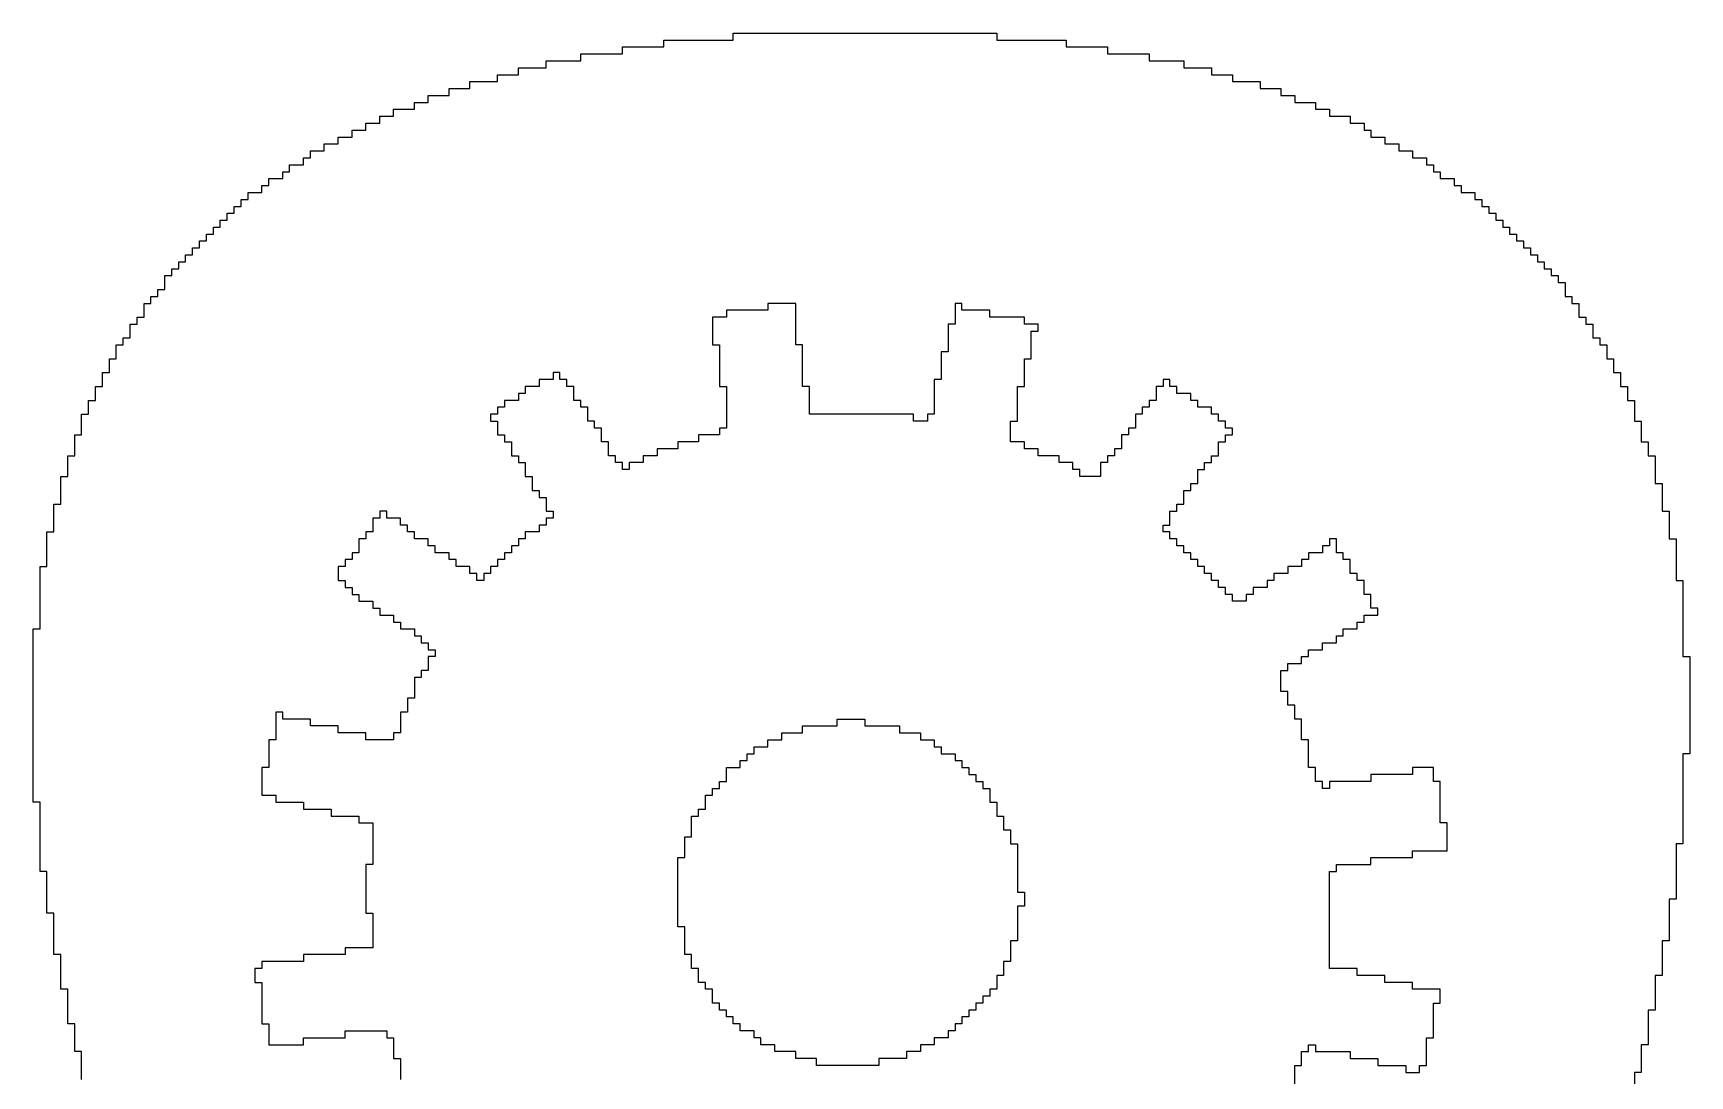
# Model space of a CAD drawing. Header units: inches. Extents: x -0.1 to 88.5, y -0.1 to 66.5.
# Drawn here: x 3.11 to 5.34, y 16.989 to 18.393 of the extents above; entities that cross this region are included whole.
import ezdxf

# ---------------------------------------------------------------- set-up
doc = ezdxf.new("R2010")
doc.units = ezdxf.units.IN
doc.layers.add('Top Overlay', color=2, linetype='Continuous')

msp = doc.modelspace()

# ---------------------------------------------------------------- linework, layer by layer
at = {"layer": 'Top Overlay'}
for p, q in [((3.9034, 18.3649), (3.9034, 18.3743)), ((3.9034, 18.3743), (3.9593, 18.3743)), ((3.9593, 18.3743), (3.9593, 18.3836)), ((3.9593, 18.3836), (4.0526, 18.3836)), ((4.0526, 18.3836), (4.0526, 18.3929)), ((4.0526, 18.3929), (4.4071, 18.3929)), ((4.4071, 18.3929), (4.4071, 18.3836)), ((4.4071, 18.3836), (4.5004, 18.3836)), ((4.5004, 18.3836), (4.5004, 18.3743)), ((4.5004, 18.3743), (4.5563, 18.3743)), ((4.5563, 18.3743), (4.5563, 18.3649)), ((3.8007, 18.3463), (3.8007, 18.3556)), ((3.8007, 18.3556), (3.8474, 18.3556)), ((3.8474, 18.3556), (3.8474, 18.3649)), ((3.8474, 18.3649), (3.9034, 18.3649)), ((4.5563, 18.3649), (4.6123, 18.3649)), ((4.6123, 18.3649), (4.6123, 18.3556)), ((4.6123, 18.3556), (4.659, 18.3556)), ((4.659, 18.3556), (4.659, 18.3463)), ((3.6981, 18.3183), (3.6981, 18.3276)), ((3.6981, 18.3276), (3.7354, 18.3276)), ((3.7354, 18.3276), (3.7354, 18.3369)), ((3.7354, 18.3369), (3.7634, 18.3369)), ((3.7634, 18.3369), (3.7634, 18.3463)), ((3.7634, 18.3463), (3.8007, 18.3463)), ((4.659, 18.3463), (4.6963, 18.3463)), ((4.6963, 18.3463), (4.6963, 18.3369)), ((4.6963, 18.3369), (4.7243, 18.3369)), ((4.7243, 18.3369), (4.7243, 18.3276)), ((4.7243, 18.3276), (4.7616, 18.3276)), ((4.7616, 18.3276), (4.7616, 18.3183)), ((3.6422, 18.2996), (3.6422, 18.309)), ((3.6422, 18.309), (3.6701, 18.309)), ((3.6701, 18.309), (3.6701, 18.3183)), ((3.6701, 18.3183), (3.6981, 18.3183)), ((4.7616, 18.3183), (4.7896, 18.3183)), ((4.7896, 18.3183), (4.7896, 18.309)), ((4.7896, 18.309), (4.8082, 18.309)), ((4.8082, 18.309), (4.8082, 18.2996)), ((3.5955, 18.281), (3.5955, 18.2903)), ((3.5955, 18.2903), (3.6235, 18.2903)), ((3.6235, 18.2903), (3.6235, 18.2996)), ((3.6235, 18.2996), (3.6422, 18.2996)), ((4.8082, 18.2996), (4.8362, 18.2996)), ((4.8362, 18.2996), (4.8362, 18.2903)), ((4.8362, 18.2903), (4.8548, 18.2903)), ((4.8548, 18.2903), (4.8548, 18.281)), ((3.5396, 18.253), (3.5396, 18.2623)), ((3.5396, 18.2623), (3.5582, 18.2623)), ((3.5582, 18.2623), (3.5582, 18.2716)), ((3.5582, 18.2716), (3.5769, 18.2716)), ((3.5769, 18.2716), (3.5769, 18.281)), ((3.5769, 18.281), (3.5955, 18.281)), ((4.8548, 18.281), (4.8828, 18.281)), ((4.8828, 18.281), (4.8828, 18.2716)), ((4.8828, 18.2716), (4.9015, 18.2716)), ((4.9015, 18.2716), (4.9015, 18.2623)), ((4.9015, 18.2623), (4.9108, 18.2623)), ((4.9108, 18.2623), (4.9108, 18.253)), ((3.5022, 18.2343), (3.5022, 18.2437)), ((3.5022, 18.2437), (3.5209, 18.2437)), ((3.5209, 18.2437), (3.5209, 18.253)), ((3.5209, 18.253), (3.5396, 18.253)), ((4.9108, 18.253), (4.9295, 18.253)), ((4.9295, 18.253), (4.9295, 18.2437)), ((4.9295, 18.2437), (4.9481, 18.2437)), ((4.9481, 18.2437), (4.9481, 18.2343)), ((3.4556, 18.2063), (3.4556, 18.2157)), ((3.4556, 18.2157), (3.4743, 18.2157)), ((3.4743, 18.2157), (3.4743, 18.225)), ((3.4743, 18.225), (3.4836, 18.225)), ((3.4836, 18.225), (3.4836, 18.2343)), ((3.4836, 18.2343), (3.5022, 18.2343)), ((4.9481, 18.2343), (4.9668, 18.2343)), ((4.9668, 18.2343), (4.9668, 18.225)), ((4.9668, 18.225), (4.9854, 18.225)), ((4.9854, 18.225), (4.9854, 18.2157)), ((4.9854, 18.2157), (4.9948, 18.2157)), ((4.9948, 18.2157), (4.9948, 18.2063)), ((3.4276, 18.1877), (3.4276, 18.197)), ((3.4276, 18.197), (3.4463, 18.197)), ((3.4463, 18.197), (3.4463, 18.2063)), ((3.4463, 18.2063), (3.4556, 18.2063)), ((4.9948, 18.2063), (5.0041, 18.2063)), ((5.0041, 18.2063), (5.0041, 18.197)), ((5.0041, 18.197), (5.0228, 18.197)), ((5.0228, 18.197), (5.0228, 18.1877)), ((3.3996, 18.169), (3.3996, 18.1784)), ((3.3996, 18.1784), (3.4183, 18.1784)), ((3.4183, 18.1784), (3.4183, 18.1877)), ((3.4183, 18.1877), (3.4276, 18.1877)), ((5.0228, 18.1877), (5.0321, 18.1877)), ((5.0321, 18.1877), (5.0321, 18.1784)), ((5.0321, 18.1784), (5.0507, 18.1784)), ((5.0507, 18.1784), (5.0507, 18.169)), ((3.3716, 18.141), (3.3716, 18.1504)), ((3.3716, 18.1504), (3.381, 18.1504)), ((3.381, 18.1504), (3.381, 18.1597)), ((3.381, 18.1597), (3.3903, 18.1597)), ((3.3903, 18.1597), (3.3903, 18.169)), ((3.3903, 18.169), (3.3996, 18.169)), ((5.0507, 18.169), (5.0601, 18.169)), ((5.0601, 18.169), (5.0601, 18.1597)), ((5.0601, 18.1597), (5.0694, 18.1597)), ((5.0694, 18.1597), (5.0694, 18.1504)), ((5.0694, 18.1504), (5.0787, 18.1504)), ((5.0787, 18.1504), (5.0787, 18.141)), ((3.353, 18.1224), (3.353, 18.1317)), ((3.353, 18.1317), (3.3623, 18.1317)), ((3.3623, 18.1317), (3.3623, 18.141)), ((3.3623, 18.141), (3.3716, 18.141)), ((5.0787, 18.141), (5.0881, 18.141)), ((5.0881, 18.141), (5.0881, 18.1317)), ((5.0881, 18.1317), (5.0974, 18.1317)), ((5.0974, 18.1317), (5.0974, 18.1224)), ((3.325, 18.0944), (3.325, 18.1037)), ((3.325, 18.1037), (3.3343, 18.1037)), ((3.3343, 18.1037), (3.3343, 18.1131)), ((3.3343, 18.1131), (3.3437, 18.1131)), ((3.3437, 18.1131), (3.3437, 18.1224)), ((3.3437, 18.1224), (3.353, 18.1224)), ((5.0974, 18.1224), (5.1067, 18.1224)), ((5.1067, 18.1224), (5.1067, 18.1131)), ((5.1067, 18.1131), (5.116, 18.1131)), ((5.116, 18.1131), (5.116, 18.1037)), ((5.116, 18.1037), (5.1254, 18.1037)), ((5.1254, 18.1037), (5.1254, 18.0944)), ((3.3063, 18.0757), (3.3063, 18.0851)), ((3.3063, 18.0851), (3.3157, 18.0851)), ((3.3157, 18.0851), (3.3157, 18.0944)), ((3.3157, 18.0944), (3.325, 18.0944)), ((5.1254, 18.0944), (5.1347, 18.0944)), ((5.1347, 18.0944), (5.1347, 18.0851)), ((5.1347, 18.0851), (5.144, 18.0851)), ((5.144, 18.0851), (5.144, 18.0757)), ((3.2877, 18.0478), (3.2877, 18.0664)), ((3.2877, 18.0664), (3.297, 18.0664)), ((3.297, 18.0664), (3.297, 18.0757)), ((3.297, 18.0757), (3.3063, 18.0757)), ((5.144, 18.0757), (5.1534, 18.0757)), ((5.1534, 18.0757), (5.1534, 18.0664)), ((5.1534, 18.0664), (5.1627, 18.0664)), ((5.1627, 18.0664), (5.1627, 18.0571)), ((3.269, 18.0291), (3.269, 18.0384)), ((3.269, 18.0384), (3.2784, 18.0384)), ((3.2784, 18.0384), (3.2784, 18.0478)), ((3.2784, 18.0478), (3.2877, 18.0478)), ((5.1627, 18.0571), (5.172, 18.0571)), ((5.172, 18.0571), (5.172, 18.0384)), ((5.172, 18.0384), (5.1813, 18.0384)), ((5.1813, 18.0384), (5.1813, 18.0291)), ((3.2597, 18.0104), (3.2597, 18.0291)), ((3.2597, 18.0291), (3.269, 18.0291)), ((4.0993, 18.0198), (4.0433, 18.0198)), ((4.0433, 18.0198), (4.0433, 18.0104)), ((4.1366, 18.0291), (4.0993, 18.0291)), ((4.0993, 18.0291), (4.0993, 18.0198)), ((4.1366, 17.9731), (4.1366, 18.0291)), ((4.3604, 18.0291), (4.3511, 18.0291)), ((4.3511, 18.0291), (4.3511, 18.0011)), ((4.3604, 18.0198), (4.3604, 18.0291)), ((4.3978, 18.0198), (4.3604, 18.0198)), ((4.3978, 18.0104), (4.3978, 18.0198)), ((5.1813, 18.0291), (5.1907, 18.0291)), ((5.1907, 18.0291), (5.1907, 18.0104)), ((3.241, 17.9825), (3.241, 18.0011)), ((3.241, 18.0011), (3.2504, 18.0011)), ((3.2504, 18.0011), (3.2504, 18.0104)), ((3.2504, 18.0104), (3.2597, 18.0104)), ((4.0433, 18.0104), (4.0246, 18.0104)), ((4.0246, 18.0104), (4.0246, 17.9731)), ((4.3511, 18.0011), (4.3418, 18.0011)), ((4.3418, 18.0011), (4.3418, 17.9638)), ((4.4444, 18.0104), (4.3978, 18.0104)), ((4.4444, 18.0011), (4.4444, 18.0104)), ((4.4631, 18.0011), (4.4444, 18.0011)), ((4.4631, 17.9918), (4.4631, 18.0011)), ((5.1907, 18.0104), (5.2, 18.0104)), ((5.2, 18.0104), (5.2, 18.0011)), ((5.2, 18.0011), (5.2093, 18.0011)), ((5.2093, 18.0011), (5.2093, 17.9825)), ((3.2224, 17.9545), (3.2224, 17.9731)), ((3.2224, 17.9731), (3.2317, 17.9731)), ((3.2317, 17.9731), (3.2317, 17.9825)), ((3.2317, 17.9825), (3.241, 17.9825)), ((4.0246, 17.9731), (4.034, 17.9731)), ((4.034, 17.9731), (4.034, 17.9172)), ((4.1459, 17.9731), (4.1366, 17.9731)), ((4.1459, 17.9172), (4.1459, 17.9731)), ((4.4537, 17.9545), (4.4537, 17.9918)), ((4.4537, 17.9918), (4.4631, 17.9918)), ((5.2093, 17.9825), (5.2187, 17.9825)), ((5.2187, 17.9825), (5.2187, 17.9731)), ((5.2187, 17.9731), (5.228, 17.9731)), ((5.228, 17.9731), (5.228, 17.9545)), ((3.2131, 17.9358), (3.2131, 17.9545)), ((3.2131, 17.9545), (3.2224, 17.9545)), ((4.3418, 17.9638), (4.3325, 17.9638)), ((4.3325, 17.9638), (4.3325, 17.9265)), ((4.4444, 17.9172), (4.4444, 17.9545)), ((4.4444, 17.9545), (4.4537, 17.9545)), ((5.228, 17.9545), (5.2373, 17.9545)), ((5.2373, 17.9545), (5.2373, 17.9358)), ((3.2037, 17.9172), (3.2037, 17.9358)), ((3.2037, 17.9358), (3.2131, 17.9358)), ((3.8101, 17.9265), (3.7914, 17.9265)), ((3.7914, 17.9265), (3.7914, 17.9172)), ((3.8194, 17.9358), (3.8101, 17.9358)), ((3.8101, 17.9358), (3.8101, 17.9265)), ((3.8194, 17.9265), (3.8194, 17.9358)), ((3.8287, 17.9265), (3.8194, 17.9265)), ((3.8287, 17.9172), (3.8287, 17.9265)), ((4.3325, 17.9265), (4.3231, 17.9265)), ((4.3231, 17.9265), (4.3231, 17.8798)), ((4.6403, 17.9265), (4.631, 17.9265)), ((4.631, 17.9265), (4.631, 17.9172)), ((4.6403, 17.9172), (4.6403, 17.9265)), ((5.2373, 17.9358), (5.2466, 17.9358)), ((5.2466, 17.9358), (5.2466, 17.9172)), ((3.1944, 17.8985), (3.1944, 17.9172)), ((3.1944, 17.9172), (3.2037, 17.9172)), ((3.7728, 17.9078), (3.7634, 17.9078)), ((3.7634, 17.9078), (3.7634, 17.8985)), ((3.7914, 17.9172), (3.7728, 17.9172)), ((3.7728, 17.9172), (3.7728, 17.9078)), ((3.8381, 17.9172), (3.8287, 17.9172)), ((3.8381, 17.8985), (3.8381, 17.9172)), ((4.034, 17.9172), (4.0433, 17.9172)), ((4.0433, 17.9172), (4.0433, 17.8612)), ((4.1552, 17.9172), (4.1459, 17.9172)), ((4.1552, 17.8798), (4.1552, 17.9172)), ((4.4351, 17.8705), (4.4351, 17.9172)), ((4.4351, 17.9172), (4.4444, 17.9172)), ((4.631, 17.9172), (4.6216, 17.9172)), ((4.6216, 17.9172), (4.6216, 17.8985)), ((4.6496, 17.9172), (4.6403, 17.9172)), ((4.6496, 17.9078), (4.6496, 17.9172)), ((4.6683, 17.9078), (4.6496, 17.9078)), ((4.6683, 17.8985), (4.6683, 17.9078)), ((5.2466, 17.9172), (5.256, 17.9172)), ((5.256, 17.9172), (5.256, 17.8985)), ((3.1851, 17.8798), (3.1851, 17.8985)), ((3.1851, 17.8985), (3.1944, 17.8985)), ((3.7448, 17.8892), (3.7354, 17.8892)), ((3.7354, 17.8892), (3.7354, 17.8798)), ((3.7634, 17.8985), (3.7448, 17.8985)), ((3.7448, 17.8985), (3.7448, 17.8892)), ((3.8474, 17.8985), (3.8381, 17.8985)), ((3.8474, 17.8892), (3.8474, 17.8985)), ((3.8567, 17.8892), (3.8474, 17.8892)), ((3.8567, 17.8705), (3.8567, 17.8892)), ((4.6123, 17.8892), (4.603, 17.8892)), ((4.603, 17.8892), (4.603, 17.8798)), ((4.6216, 17.8985), (4.6123, 17.8985)), ((4.6123, 17.8985), (4.6123, 17.8892)), ((4.6776, 17.8985), (4.6683, 17.8985)), ((4.6776, 17.8892), (4.6776, 17.8985)), ((4.6963, 17.8892), (4.6776, 17.8892)), ((4.6963, 17.8798), (4.6963, 17.8892)), ((5.256, 17.8985), (5.2653, 17.8985)), ((5.2653, 17.8985), (5.2653, 17.8705)), ((3.1757, 17.8519), (3.1757, 17.8798)), ((3.1757, 17.8798), (3.1851, 17.8798)), ((3.7354, 17.8798), (3.7261, 17.8798)), ((3.7261, 17.8798), (3.7261, 17.8705)), ((3.7261, 17.8705), (3.7354, 17.8705)), ((3.7354, 17.8705), (3.7354, 17.8519)), ((3.866, 17.8705), (3.8567, 17.8705)), ((3.866, 17.8612), (3.866, 17.8705)), ((3.8754, 17.8612), (3.866, 17.8612)), ((3.8754, 17.8425), (3.8754, 17.8612)), ((4.0433, 17.8612), (4.034, 17.8612)), ((4.034, 17.8612), (4.034, 17.8519)), ((4.2951, 17.8798), (4.1552, 17.8798)), ((4.2951, 17.8705), (4.2951, 17.8798)), ((4.3138, 17.8705), (4.2951, 17.8705)), ((4.3231, 17.8798), (4.3138, 17.8798)), ((4.3138, 17.8798), (4.3138, 17.8705)), ((4.4257, 17.8425), (4.4257, 17.8705)), ((4.4257, 17.8705), (4.4351, 17.8705)), ((4.5937, 17.8612), (4.5843, 17.8612)), ((4.5843, 17.8612), (4.5843, 17.8519)), ((4.603, 17.8798), (4.5937, 17.8798)), ((4.5937, 17.8798), (4.5937, 17.8612)), ((4.7056, 17.8798), (4.6963, 17.8798)), ((4.7056, 17.8705), (4.7056, 17.8798)), ((4.7149, 17.8705), (4.7056, 17.8705)), ((4.7149, 17.8612), (4.7149, 17.8705)), ((4.7243, 17.8612), (4.7149, 17.8612)), ((4.7243, 17.8519), (4.7243, 17.8612)), ((5.2653, 17.8705), (5.2746, 17.8705)), ((5.2746, 17.8705), (5.2746, 17.8425)), ((3.1664, 17.8239), (3.1664, 17.8519)), ((3.1664, 17.8519), (3.1757, 17.8519)), ((3.7354, 17.8519), (3.7448, 17.8519)), ((3.7448, 17.8519), (3.7448, 17.8425)), ((3.7448, 17.8425), (3.7541, 17.8425)), ((3.7541, 17.8425), (3.7541, 17.8239)), ((3.8847, 17.8425), (3.8754, 17.8425)), ((3.8847, 17.8239), (3.8847, 17.8425)), ((4.006, 17.8425), (3.978, 17.8425)), ((3.978, 17.8425), (3.978, 17.8332)), ((4.034, 17.8519), (4.006, 17.8519)), ((4.006, 17.8519), (4.006, 17.8425)), ((4.4444, 17.8425), (4.4257, 17.8425)), ((4.4444, 17.8332), (4.4444, 17.8425)), ((4.5843, 17.8519), (4.575, 17.8519)), ((4.575, 17.8519), (4.575, 17.8332)), ((4.7056, 17.8239), (4.7056, 17.8425)), ((4.7056, 17.8425), (4.7149, 17.8425)), ((4.7149, 17.8425), (4.7149, 17.8519)), ((4.7149, 17.8519), (4.7243, 17.8519)), ((5.2746, 17.8425), (5.284, 17.8425)), ((5.284, 17.8425), (5.284, 17.8239)), ((3.1571, 17.7959), (3.1571, 17.8239)), ((3.1571, 17.8239), (3.1664, 17.8239)), ((3.7541, 17.8239), (3.7634, 17.8239)), ((3.7634, 17.8239), (3.7634, 17.8146)), ((3.7634, 17.8146), (3.7728, 17.8146)), ((3.7728, 17.8146), (3.7728, 17.7959)), ((3.894, 17.8239), (3.8847, 17.8239)), ((3.894, 17.8146), (3.894, 17.8239)), ((3.9034, 17.8146), (3.894, 17.8146)), ((3.9034, 17.8052), (3.9034, 17.8146)), ((3.9313, 17.8146), (3.9127, 17.8146)), ((3.9127, 17.8146), (3.9127, 17.8052)), ((3.95, 17.8239), (3.9313, 17.8239)), ((3.9313, 17.8239), (3.9313, 17.8146)), ((3.978, 17.8332), (3.95, 17.8332)), ((3.95, 17.8332), (3.95, 17.8239)), ((4.4631, 17.8332), (4.4444, 17.8332)), ((4.4631, 17.8239), (4.4631, 17.8332)), ((4.491, 17.8239), (4.4631, 17.8239)), ((4.491, 17.8146), (4.491, 17.8239)), ((4.5097, 17.8146), (4.491, 17.8146)), ((4.5097, 17.8052), (4.5097, 17.8146)), ((4.5563, 17.8146), (4.547, 17.8146)), ((4.547, 17.8146), (4.547, 17.7959)), ((4.5657, 17.8239), (4.5563, 17.8239)), ((4.5563, 17.8239), (4.5563, 17.8146)), ((4.575, 17.8332), (4.5657, 17.8332)), ((4.5657, 17.8332), (4.5657, 17.8239)), ((4.6869, 17.8052), (4.6869, 17.8146)), ((4.6869, 17.8146), (4.6963, 17.8146)), ((4.6963, 17.8146), (4.6963, 17.8239)), ((4.6963, 17.8239), (4.7056, 17.8239)), ((5.284, 17.8239), (5.2933, 17.8239)), ((5.2933, 17.8239), (5.2933, 17.7866)), ((3.1478, 17.7586), (3.1478, 17.7959)), ((3.1478, 17.7959), (3.1571, 17.7959)), ((3.7728, 17.7959), (3.7821, 17.7959)), ((3.7821, 17.7959), (3.7821, 17.7772)), ((3.9127, 17.8052), (3.9034, 17.8052)), ((4.519, 17.8052), (4.5097, 17.8052)), ((4.519, 17.7959), (4.519, 17.8052)), ((4.547, 17.7959), (4.519, 17.7959)), ((4.6776, 17.7866), (4.6776, 17.8052)), ((4.6776, 17.8052), (4.6869, 17.8052)), ((3.7821, 17.7772), (3.7914, 17.7772)), ((3.7914, 17.7772), (3.7914, 17.7679)), ((4.659, 17.7586), (4.659, 17.7772)), ((4.659, 17.7772), (4.6683, 17.7772)), ((4.6683, 17.7772), (4.6683, 17.7866)), ((4.6683, 17.7866), (4.6776, 17.7866)), ((5.2933, 17.7866), (5.3026, 17.7866)), ((5.3026, 17.7866), (5.3026, 17.7493)), ((3.1384, 17.7213), (3.1384, 17.7586)), ((3.1384, 17.7586), (3.1478, 17.7586)), ((3.5862, 17.7493), (3.5769, 17.7493)), ((3.5769, 17.7493), (3.5769, 17.7399)), ((3.5862, 17.7399), (3.5862, 17.7493)), ((3.7914, 17.7679), (3.8007, 17.7679)), ((3.8007, 17.7679), (3.8007, 17.7493)), ((3.8007, 17.7493), (3.8101, 17.7493)), ((3.8101, 17.7493), (3.8101, 17.7399)), ((4.6403, 17.7306), (4.6403, 17.7493)), ((4.6403, 17.7493), (4.6496, 17.7493)), ((4.6496, 17.7493), (4.6496, 17.7586)), ((4.6496, 17.7586), (4.659, 17.7586)), ((5.3026, 17.7493), (5.3119, 17.7493)), ((5.3119, 17.7493), (5.3119, 17.7119)), ((3.5769, 17.7399), (3.5675, 17.7399)), ((3.5675, 17.7399), (3.5675, 17.7213)), ((3.6048, 17.7399), (3.5862, 17.7399)), ((3.6048, 17.7306), (3.6048, 17.7399)), ((3.6142, 17.7306), (3.6048, 17.7306)), ((3.6142, 17.7213), (3.6142, 17.7306)), ((3.8007, 17.7306), (3.7914, 17.7306)), ((3.7914, 17.7306), (3.7914, 17.7213)), ((3.8101, 17.7399), (3.8007, 17.7399)), ((3.8007, 17.7399), (3.8007, 17.7306)), ((4.631, 17.7213), (4.631, 17.7306)), ((4.631, 17.7306), (4.6403, 17.7306)), ((3.1291, 17.6746), (3.1291, 17.7213)), ((3.1291, 17.7213), (3.1384, 17.7213)), ((3.5582, 17.7119), (3.5489, 17.7119)), ((3.5489, 17.7119), (3.5489, 17.6933)), ((3.5675, 17.7213), (3.5582, 17.7213)), ((3.5582, 17.7213), (3.5582, 17.7119)), ((3.6235, 17.7213), (3.6142, 17.7213)), ((3.6235, 17.7119), (3.6235, 17.7213)), ((3.6422, 17.7119), (3.6235, 17.7119)), ((3.6422, 17.7026), (3.6422, 17.7119)), ((3.6515, 17.7026), (3.6422, 17.7026)), ((3.6515, 17.6933), (3.6515, 17.7026)), ((3.7634, 17.7026), (3.7541, 17.7026)), ((3.7541, 17.7026), (3.7541, 17.6933)), ((3.7728, 17.7119), (3.7634, 17.7119)), ((3.7634, 17.7119), (3.7634, 17.7026)), ((3.7914, 17.7213), (3.7728, 17.7213)), ((3.7728, 17.7213), (3.7728, 17.7119)), ((4.6403, 17.7213), (4.631, 17.7213)), ((4.6403, 17.7119), (4.6403, 17.7213)), ((4.6496, 17.7119), (4.6403, 17.7119)), ((4.6496, 17.7026), (4.6496, 17.7119)), ((4.659, 17.7026), (4.6496, 17.7026)), ((4.659, 17.6933), (4.659, 17.7026)), ((4.8548, 17.7026), (4.8455, 17.7026)), ((4.8455, 17.7026), (4.8455, 17.6933)), ((4.8642, 17.7119), (4.8548, 17.7119)), ((4.8548, 17.7119), (4.8548, 17.7026)), ((4.8642, 17.6933), (4.8642, 17.7119)), ((5.3119, 17.7119), (5.3213, 17.7119)), ((5.3213, 17.7119), (5.3213, 17.656)), ((3.5396, 17.684), (3.5302, 17.684)), ((3.5302, 17.684), (3.5302, 17.6746)), ((3.5489, 17.6933), (3.5396, 17.6933)), ((3.5396, 17.6933), (3.5396, 17.684)), ((3.6701, 17.6933), (3.6515, 17.6933)), ((3.6701, 17.684), (3.6701, 17.6933)), ((3.6795, 17.684), (3.6701, 17.684)), ((3.6795, 17.6746), (3.6795, 17.684)), ((3.7448, 17.684), (3.7354, 17.684)), ((3.7354, 17.684), (3.7354, 17.6746)), ((3.7541, 17.6933), (3.7448, 17.6933)), ((3.7448, 17.6933), (3.7448, 17.684)), ((4.6683, 17.6933), (4.659, 17.6933)), ((4.6683, 17.684), (4.6683, 17.6933)), ((4.6776, 17.684), (4.6683, 17.684)), ((4.6776, 17.6746), (4.6776, 17.684)), ((4.8269, 17.684), (4.8175, 17.684)), ((4.8175, 17.684), (4.8175, 17.6746)), ((4.8455, 17.6933), (4.8269, 17.6933)), ((4.8269, 17.6933), (4.8269, 17.684)), ((4.8735, 17.6933), (4.8642, 17.6933)), ((4.8735, 17.684), (4.8735, 17.6933)), ((4.8828, 17.684), (4.8735, 17.684)), ((4.8828, 17.6653), (4.8828, 17.684)), ((3.1198, 17.5907), (3.1198, 17.6746)), ((3.1198, 17.6746), (3.1291, 17.6746)), ((3.5302, 17.6746), (3.5209, 17.6746)), ((3.5209, 17.6746), (3.5209, 17.656)), ((3.6981, 17.6746), (3.6795, 17.6746)), ((3.6981, 17.6653), (3.6981, 17.6746)), ((3.7075, 17.6653), (3.6981, 17.6653)), ((3.7075, 17.656), (3.7075, 17.6653)), ((3.7261, 17.6653), (3.7168, 17.6653)), ((3.7168, 17.6653), (3.7168, 17.656)), ((3.7354, 17.6746), (3.7261, 17.6746)), ((3.7261, 17.6746), (3.7261, 17.6653)), ((4.6869, 17.6746), (4.6776, 17.6746)), ((4.6869, 17.6653), (4.6869, 17.6746)), ((4.6963, 17.6653), (4.6869, 17.6653)), ((4.6963, 17.656), (4.6963, 17.6653)), ((4.7989, 17.6653), (4.7802, 17.6653)), ((4.7802, 17.6653), (4.7802, 17.656)), ((4.8175, 17.6746), (4.7989, 17.6746)), ((4.7989, 17.6746), (4.7989, 17.6653)), ((4.8922, 17.6653), (4.8828, 17.6653)), ((4.8922, 17.656), (4.8922, 17.6653)), ((3.5209, 17.656), (3.5302, 17.656)), ((3.5302, 17.656), (3.5302, 17.6466)), ((3.5302, 17.6466), (3.5396, 17.6466)), ((3.5396, 17.6466), (3.5396, 17.6373)), ((3.5396, 17.6373), (3.5489, 17.6373)), ((3.5489, 17.6373), (3.5489, 17.628)), ((3.7168, 17.656), (3.7075, 17.656)), ((4.7056, 17.656), (4.6963, 17.656)), ((4.7056, 17.6466), (4.7056, 17.656)), ((4.7149, 17.6466), (4.7056, 17.6466)), ((4.7149, 17.6373), (4.7149, 17.6466)), ((4.7243, 17.6373), (4.7149, 17.6373)), ((4.7243, 17.628), (4.7243, 17.6373)), ((4.7522, 17.6373), (4.7429, 17.6373)), ((4.7429, 17.6373), (4.7429, 17.628)), ((4.7709, 17.6466), (4.7522, 17.6466)), ((4.7522, 17.6466), (4.7522, 17.6373)), ((4.7802, 17.656), (4.7709, 17.656)), ((4.7709, 17.656), (4.7709, 17.6466)), ((4.9015, 17.656), (4.8922, 17.656)), ((4.9015, 17.6373), (4.9015, 17.656)), ((4.9108, 17.6373), (4.9015, 17.6373)), ((4.9108, 17.6187), (4.9108, 17.6373)), ((5.3213, 17.656), (5.3306, 17.656)), ((5.3306, 17.656), (5.3306, 17.5534)), ((3.5489, 17.628), (3.5675, 17.628)), ((3.5675, 17.628), (3.5675, 17.6187)), ((3.5675, 17.6187), (3.5769, 17.6187)), ((3.5769, 17.6187), (3.5769, 17.6093)), ((4.7429, 17.628), (4.7243, 17.628)), ((4.9201, 17.6187), (4.9108, 17.6187)), ((4.9201, 17.6093), (4.9201, 17.6187)), ((3.1104, 17.3575), (3.1104, 17.5907)), ((3.1104, 17.5907), (3.1198, 17.5907)), ((3.5769, 17.6093), (3.5955, 17.6093)), ((3.5955, 17.6093), (3.5955, 17.6)), ((3.5955, 17.6), (3.6048, 17.6)), ((3.6048, 17.6), (3.6048, 17.5907)), ((3.6048, 17.5907), (3.6235, 17.5907)), ((3.6235, 17.5907), (3.6235, 17.5813)), ((4.8735, 17.5813), (4.8735, 17.5907)), ((4.8735, 17.5907), (4.8922, 17.5907)), ((4.8922, 17.5907), (4.8922, 17.6)), ((4.8922, 17.6), (4.9015, 17.6)), ((4.9015, 17.6), (4.9015, 17.6093)), ((4.9015, 17.6093), (4.9201, 17.6093)), ((3.6235, 17.5813), (3.6328, 17.5813)), ((3.6328, 17.5813), (3.6328, 17.572)), ((3.6328, 17.572), (3.6422, 17.572)), ((3.6422, 17.572), (3.6422, 17.5627)), ((4.8455, 17.5627), (4.8455, 17.572)), ((4.8455, 17.572), (4.8642, 17.572)), ((4.8642, 17.572), (4.8642, 17.5813)), ((4.8642, 17.5813), (4.8735, 17.5813)), ((3.6422, 17.5627), (3.6515, 17.5627)), ((3.6515, 17.5534), (3.6422, 17.5534)), ((3.6422, 17.5534), (3.6422, 17.5347)), ((3.6515, 17.5627), (3.6515, 17.5534)), ((4.8175, 17.544), (4.8175, 17.5534)), ((4.8175, 17.5534), (4.8269, 17.5534)), ((4.8269, 17.5534), (4.8269, 17.5627)), ((4.8269, 17.5627), (4.8455, 17.5627)), ((5.3306, 17.5534), (5.3399, 17.5534)), ((5.3399, 17.5534), (5.3399, 17.4228)), ((3.6328, 17.5254), (3.6235, 17.5254)), ((3.6235, 17.5254), (3.6235, 17.4974)), ((3.6422, 17.5347), (3.6328, 17.5347)), ((3.6328, 17.5347), (3.6328, 17.5254)), ((4.7896, 17.5067), (4.7896, 17.5347)), ((4.7896, 17.5347), (4.7989, 17.5347)), ((4.7989, 17.5347), (4.7989, 17.544)), ((4.7989, 17.544), (4.8175, 17.544)), ((4.7989, 17.5067), (4.7896, 17.5067)), ((4.7989, 17.4881), (4.7989, 17.5067)), ((3.6235, 17.4974), (3.6142, 17.4974)), ((3.6142, 17.4974), (3.6142, 17.4787)), ((4.8082, 17.4881), (4.7989, 17.4881)), ((4.8082, 17.4694), (4.8082, 17.4881)), ((3.4463, 17.4787), (3.4369, 17.4787)), ((3.4369, 17.4787), (3.4369, 17.4414)), ((3.4463, 17.4694), (3.4463, 17.4787)), ((3.4836, 17.4694), (3.4463, 17.4694)), ((3.4836, 17.4601), (3.4836, 17.4694)), ((3.5209, 17.4601), (3.4836, 17.4601)), ((3.5209, 17.4507), (3.5209, 17.4601)), ((3.6142, 17.4787), (3.6048, 17.4787)), ((3.6048, 17.4787), (3.6048, 17.4507)), ((4.1459, 17.4507), (4.1459, 17.4601)), ((4.1459, 17.4601), (4.1925, 17.4601)), ((4.1925, 17.4601), (4.1925, 17.4694)), ((4.1925, 17.4694), (4.2298, 17.4694)), ((4.2298, 17.4694), (4.2298, 17.4601)), ((4.2298, 17.4601), (4.2765, 17.4601)), ((4.2765, 17.4601), (4.2765, 17.4507)), ((4.8175, 17.4694), (4.8082, 17.4694)), ((4.8175, 17.4414), (4.8175, 17.4694)), ((3.4369, 17.4414), (3.4276, 17.4414)), ((3.4276, 17.4414), (3.4276, 17.4041)), ((3.5582, 17.4507), (3.5209, 17.4507)), ((3.5582, 17.4414), (3.5582, 17.4507)), ((3.5955, 17.4414), (3.5582, 17.4414)), ((3.6048, 17.4507), (3.5955, 17.4507)), ((3.5955, 17.4507), (3.5955, 17.4414)), ((4.0993, 17.4321), (4.0993, 17.4414)), ((4.0993, 17.4414), (4.1179, 17.4414)), ((4.1179, 17.4414), (4.1179, 17.4507)), ((4.1179, 17.4507), (4.1459, 17.4507)), ((4.2765, 17.4507), (4.3045, 17.4507)), ((4.3045, 17.4507), (4.3045, 17.4414)), ((4.3045, 17.4414), (4.3231, 17.4414)), ((4.3231, 17.4414), (4.3231, 17.4321)), ((4.8269, 17.4414), (4.8175, 17.4414)), ((4.8269, 17.4041), (4.8269, 17.4414)), ((4.0619, 17.4041), (4.0619, 17.4134)), ((4.0619, 17.4134), (4.0713, 17.4134)), ((4.0713, 17.4134), (4.0713, 17.4228)), ((4.0713, 17.4228), (4.0806, 17.4228)), ((4.0806, 17.4228), (4.0806, 17.4321)), ((4.0806, 17.4321), (4.0993, 17.4321)), ((4.3231, 17.4321), (4.3325, 17.4321)), ((4.3325, 17.4321), (4.3325, 17.4228)), ((4.3325, 17.4228), (4.3511, 17.4228)), ((4.3511, 17.4228), (4.3511, 17.4134)), ((4.3511, 17.4134), (4.3604, 17.4134)), ((4.3604, 17.4134), (4.3604, 17.4041)), ((5.3399, 17.4228), (5.3306, 17.4228)), ((5.3306, 17.4228), (5.3306, 17.3015)), ((3.4276, 17.4041), (3.4183, 17.4041)), ((3.4183, 17.4041), (3.4183, 17.3668)), ((4.0433, 17.3854), (4.0433, 17.4041)), ((4.0433, 17.4041), (4.0619, 17.4041)), ((4.3604, 17.4041), (4.3698, 17.4041)), ((4.3698, 17.4041), (4.3698, 17.3948)), ((4.3698, 17.3948), (4.3791, 17.3948)), ((4.3791, 17.3948), (4.3791, 17.3854)), ((4.8362, 17.4041), (4.8269, 17.4041)), ((4.8362, 17.3854), (4.8362, 17.4041)), ((4.9668, 17.3948), (4.9108, 17.3948)), ((4.9108, 17.3948), (4.9108, 17.3854)), ((4.9948, 17.4041), (4.9668, 17.4041)), ((4.9668, 17.4041), (4.9668, 17.3948)), ((4.9948, 17.3854), (4.9948, 17.4041)), ((4.0246, 17.3668), (4.0246, 17.3761)), ((4.0246, 17.3761), (4.034, 17.3761)), ((4.034, 17.3761), (4.034, 17.3854)), ((4.034, 17.3854), (4.0433, 17.3854)), ((4.3791, 17.3854), (4.3884, 17.3854)), ((4.3884, 17.3854), (4.3884, 17.3761)), ((4.3884, 17.3761), (4.3978, 17.3761)), ((4.3978, 17.3761), (4.3978, 17.3575)), ((4.8455, 17.3854), (4.8362, 17.3854)), ((4.8455, 17.3761), (4.8455, 17.3854)), ((4.8548, 17.3761), (4.8455, 17.3761)), ((4.9108, 17.3854), (4.8548, 17.3854)), ((4.8548, 17.3854), (4.8548, 17.3761)), ((5.0041, 17.3854), (4.9948, 17.3854)), ((5.0041, 17.3295), (5.0041, 17.3854)), ((3.1198, 17.3575), (3.1104, 17.3575)), ((3.1198, 17.2642), (3.1198, 17.3575)), ((3.4183, 17.3668), (3.4369, 17.3668)), ((3.4369, 17.3668), (3.4369, 17.3575)), ((3.4369, 17.3575), (3.4743, 17.3575)), ((3.4743, 17.3575), (3.4743, 17.3481)), ((3.4743, 17.3481), (3.5116, 17.3481)), ((3.5116, 17.3481), (3.5116, 17.3388)), ((4.006, 17.3388), (4.006, 17.3481)), ((4.006, 17.3481), (4.0153, 17.3481)), ((4.0153, 17.3481), (4.0153, 17.3668)), ((4.0153, 17.3668), (4.0246, 17.3668)), ((4.3978, 17.3575), (4.4071, 17.3575)), ((4.4071, 17.3575), (4.4071, 17.3388)), ((3.5116, 17.3388), (3.5489, 17.3388)), ((3.5489, 17.3388), (3.5489, 17.3295)), ((3.5489, 17.3295), (3.5675, 17.3295)), ((3.5675, 17.3295), (3.5675, 17.2735)), ((3.9966, 17.3108), (3.9966, 17.3388)), ((3.9966, 17.3388), (4.006, 17.3388)), ((4.4071, 17.3388), (4.4164, 17.3388)), ((4.4164, 17.3388), (4.4164, 17.3201)), ((5.0134, 17.3295), (5.0041, 17.3295)), ((5.0134, 17.2922), (5.0134, 17.3295)), ((3.9873, 17.2828), (3.9873, 17.3108)), ((3.9873, 17.3108), (3.9966, 17.3108)), ((4.4164, 17.3201), (4.4257, 17.3201)), ((4.4257, 17.3201), (4.4257, 17.3015)), ((4.4257, 17.3015), (4.4351, 17.3015)), ((4.4351, 17.3015), (4.4351, 17.2362)), ((5.3306, 17.3015), (5.3213, 17.3015)), ((5.3213, 17.3015), (5.3213, 17.2269)), ((3.978, 17.1896), (3.978, 17.2828)), ((3.978, 17.2828), (3.9873, 17.2828)), ((4.9108, 17.2735), (4.9108, 17.2828)), ((4.9108, 17.2828), (4.9668, 17.2828)), ((4.9668, 17.2828), (4.9668, 17.2922)), ((4.9668, 17.2922), (5.0134, 17.2922)), ((3.1291, 17.2642), (3.1198, 17.2642)), ((3.1291, 17.2082), (3.1291, 17.2642)), ((3.5675, 17.2735), (3.5582, 17.2735)), ((3.5582, 17.2735), (3.5582, 17.2082)), ((4.8548, 17.1336), (4.8548, 17.2642)), ((4.8548, 17.2642), (4.8642, 17.2642)), ((4.8642, 17.2642), (4.8642, 17.2735)), ((4.8642, 17.2735), (4.9108, 17.2735)), ((4.4351, 17.2362), (4.4444, 17.2362)), ((4.4444, 17.2362), (4.4444, 17.2175)), ((4.4444, 17.2175), (4.4351, 17.2175)), ((4.4351, 17.2175), (4.4351, 17.1709)), ((5.3213, 17.2269), (5.3119, 17.2269)), ((5.3119, 17.2269), (5.3119, 17.1709)), ((3.1384, 17.2082), (3.1291, 17.2082)), ((3.1384, 17.1522), (3.1384, 17.2082)), ((3.5582, 17.2082), (3.5675, 17.2082)), ((3.5675, 17.2082), (3.5675, 17.1616)), ((3.9873, 17.1896), (3.978, 17.1896)), ((3.9873, 17.1522), (3.9873, 17.1896)), ((4.4351, 17.1709), (4.4257, 17.1709)), ((4.4257, 17.1709), (4.4257, 17.1429)), ((5.3119, 17.1709), (5.3026, 17.1709)), ((5.3026, 17.1709), (5.3026, 17.1243)), ((3.1478, 17.1522), (3.1384, 17.1522)), ((3.1478, 17.1056), (3.1478, 17.1522)), ((3.5302, 17.1522), (3.4743, 17.1522)), ((3.4743, 17.1522), (3.4743, 17.1429)), ((3.5675, 17.1616), (3.5302, 17.1616)), ((3.5302, 17.1616), (3.5302, 17.1522)), ((3.9966, 17.1522), (3.9873, 17.1522)), ((3.9966, 17.1336), (3.9966, 17.1522)), ((3.4183, 17.1336), (3.409, 17.1336)), ((3.409, 17.1336), (3.409, 17.1149)), ((3.4743, 17.1429), (3.4183, 17.1429)), ((3.4183, 17.1429), (3.4183, 17.1336)), ((4.006, 17.1336), (3.9966, 17.1336)), ((4.006, 17.1149), (4.006, 17.1336)), ((4.4164, 17.1243), (4.4071, 17.1243)), ((4.4071, 17.1243), (4.4071, 17.1056)), ((4.4257, 17.1429), (4.4164, 17.1429)), ((4.4164, 17.1429), (4.4164, 17.1243)), ((4.8922, 17.1336), (4.8548, 17.1336)), ((4.8922, 17.1243), (4.8922, 17.1336)), ((4.9295, 17.1243), (4.8922, 17.1243)), ((4.9295, 17.1149), (4.9295, 17.1243)), ((5.3026, 17.1243), (5.2933, 17.1243)), ((5.2933, 17.1243), (5.2933, 17.0776)), ((3.1571, 17.1056), (3.1478, 17.1056)), ((3.1571, 17.059), (3.1571, 17.1056)), ((3.409, 17.1149), (3.4183, 17.1149)), ((3.4183, 17.1149), (3.4183, 17.059)), ((4.0153, 17.1149), (4.006, 17.1149)), ((4.0153, 17.1056), (4.0153, 17.1149)), ((4.0246, 17.1056), (4.0153, 17.1056)), ((4.0246, 17.0869), (4.0246, 17.1056)), ((4.4071, 17.1056), (4.3978, 17.1056)), ((4.3978, 17.1056), (4.3978, 17.0963)), ((4.9668, 17.1149), (4.9295, 17.1149)), ((4.9668, 17.1056), (4.9668, 17.1149)), ((5.0041, 17.1056), (4.9668, 17.1056)), ((5.0041, 17.0869), (5.0041, 17.1056)), ((4.034, 17.0869), (4.0246, 17.0869)), ((4.034, 17.0776), (4.034, 17.0869)), ((4.3884, 17.0869), (4.3791, 17.0869)), ((4.3791, 17.0869), (4.3791, 17.0776)), ((4.3978, 17.0963), (4.3884, 17.0963)), ((4.3884, 17.0963), (4.3884, 17.0869)), ((4.9948, 17.0403), (4.9948, 17.0869)), ((4.9948, 17.0869), (5.0041, 17.0869)), ((3.1664, 17.059), (3.1571, 17.059)), ((3.1664, 17.0216), (3.1664, 17.059)), ((3.4183, 17.059), (3.4276, 17.059)), ((3.4276, 17.059), (3.4276, 17.031)), ((4.0433, 17.0776), (4.034, 17.0776)), ((4.0433, 17.0683), (4.0433, 17.0776)), ((4.0526, 17.0683), (4.0433, 17.0683)), ((4.0526, 17.059), (4.0526, 17.0683)), ((4.0619, 17.059), (4.0526, 17.059)), ((4.0619, 17.0496), (4.0619, 17.059)), ((4.3604, 17.059), (4.3511, 17.059)), ((4.3511, 17.059), (4.3511, 17.0496)), ((4.3698, 17.0683), (4.3604, 17.0683)), ((4.3604, 17.0683), (4.3604, 17.059)), ((4.3791, 17.0776), (4.3698, 17.0776)), ((4.3698, 17.0776), (4.3698, 17.0683)), ((5.2933, 17.0776), (5.284, 17.0776)), ((5.284, 17.0776), (5.284, 17.031)), ((3.4743, 17.031), (3.4743, 17.0403)), ((3.4743, 17.0403), (3.5302, 17.0403)), ((3.5302, 17.0403), (3.5302, 17.0496)), ((3.5302, 17.0496), (3.5862, 17.0496)), ((3.5862, 17.0496), (3.5862, 17.0403)), ((3.5862, 17.0403), (3.5955, 17.0403)), ((3.5955, 17.0403), (3.5955, 17.0123)), ((4.0806, 17.0496), (4.0619, 17.0496)), ((4.0806, 17.0403), (4.0806, 17.0496)), ((4.0899, 17.0403), (4.0806, 17.0403)), ((4.0899, 17.031), (4.0899, 17.0403)), ((4.3418, 17.0403), (4.3231, 17.0403)), ((4.3231, 17.0403), (4.3231, 17.031)), ((4.3511, 17.0496), (4.3418, 17.0496)), ((4.3418, 17.0496), (4.3418, 17.0403)), ((4.9854, 17.003), (4.9854, 17.0403)), ((4.9854, 17.0403), (4.9948, 17.0403)), ((3.1757, 17.0216), (3.1664, 17.0216)), ((3.1757, 16.9843), (3.1757, 17.0216)), ((3.4276, 17.031), (3.4743, 17.031)), ((3.5955, 17.0123), (3.6048, 17.0123)), ((3.6048, 17.0123), (3.6048, 16.9843)), ((4.1086, 17.031), (4.0899, 17.031)), ((4.1086, 17.0216), (4.1086, 17.031)), ((4.1366, 17.0216), (4.1086, 17.0216)), ((4.1366, 17.0123), (4.1366, 17.0216)), ((4.1646, 17.0123), (4.1366, 17.0123)), ((4.1646, 17.003), (4.1646, 17.0123)), ((4.2858, 17.0123), (4.2485, 17.0123)), ((4.2485, 17.0123), (4.2485, 17.003)), ((4.3045, 17.0216), (4.2858, 17.0216)), ((4.2858, 17.0216), (4.2858, 17.0123)), ((4.3231, 17.031), (4.3045, 17.031)), ((4.3045, 17.031), (4.3045, 17.0216)), ((4.8175, 17.003), (4.8175, 17.0216)), ((4.8175, 17.0216), (4.8269, 17.0216)), ((4.8269, 17.0216), (4.8269, 17.031)), ((4.8269, 17.031), (4.8362, 17.031)), ((4.8362, 17.031), (4.8362, 17.0216)), ((4.8362, 17.0216), (4.8828, 17.0216)), ((4.8828, 17.0216), (4.8828, 17.0123)), ((4.8828, 17.0123), (4.9201, 17.0123)), ((4.9201, 17.0123), (4.9201, 17.003)), ((5.284, 17.031), (5.2746, 17.031)), ((5.2746, 17.031), (5.2746, 16.9937)), ((4.2485, 17.003), (4.1646, 17.003)), ((4.8082, 16.975), (4.8082, 17.003)), ((4.8082, 17.003), (4.8175, 17.003)), ((4.9201, 17.003), (4.9575, 17.003)), ((4.9575, 17.003), (4.9575, 16.9937)), ((4.9575, 16.9937), (4.9761, 16.9937)), ((4.9761, 16.9937), (4.9761, 17.003)), ((4.9761, 17.003), (4.9854, 17.003)), ((5.2746, 16.9937), (5.2653, 16.9937)), ((5.2653, 16.9937), (5.2653, 16.9563))]:
    msp.add_line(p, q, dxfattribs=at)

doc.saveas('drawing.dxf')
